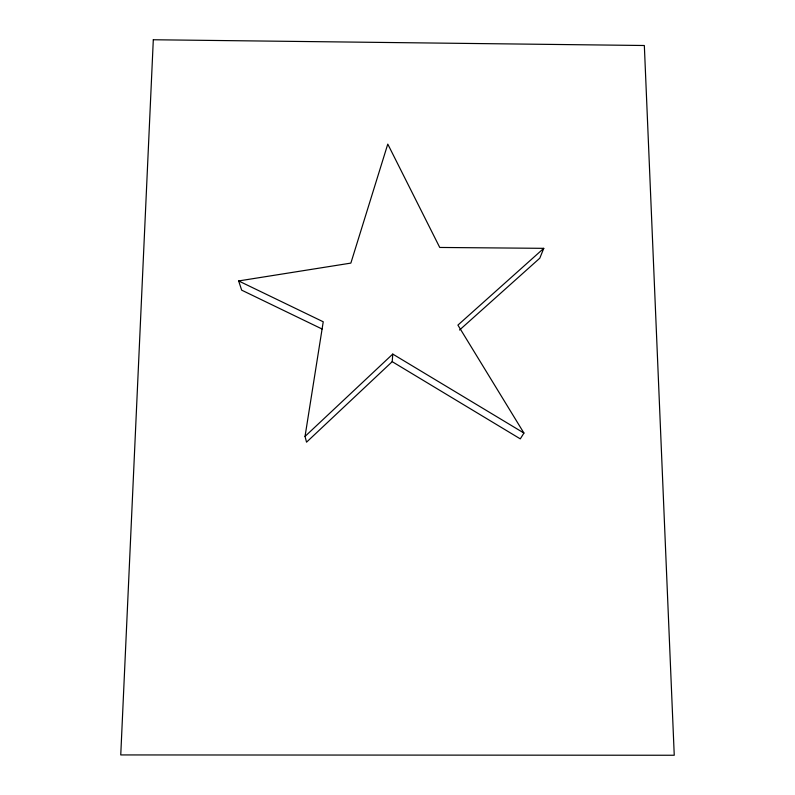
<?xml version="1.0" encoding="UTF-8"?>
<svg xmlns="http://www.w3.org/2000/svg" width="795" height="795" viewBox="0 0 795 795"><rect width="100%" height="100%" fill="white"/><g stroke="black" fill="none" stroke-linecap="round" stroke-linejoin="round"><path stroke-width="1.19" d="M392.213 361.665L392.76 354.083L523.935 433.056L520.298 438.87L392.213 361.665L306.542 442.169L305.032 436.415L323.237 321.786L238.649 280.943L241.66 290.145L322.064 329.011M238.649 280.943L350.863 263.105L387.781 144.094L439.734 247.454L543.78 248.338L539.795 258.186L459.55 330.014M305.032 436.415L392.76 354.083M543.78 248.338L457.91 325.105L523.935 433.056M153.306 39.75L120.751 754.932L674.249 755.25L644.338 45.504L153.306 39.75"/></g></svg>
